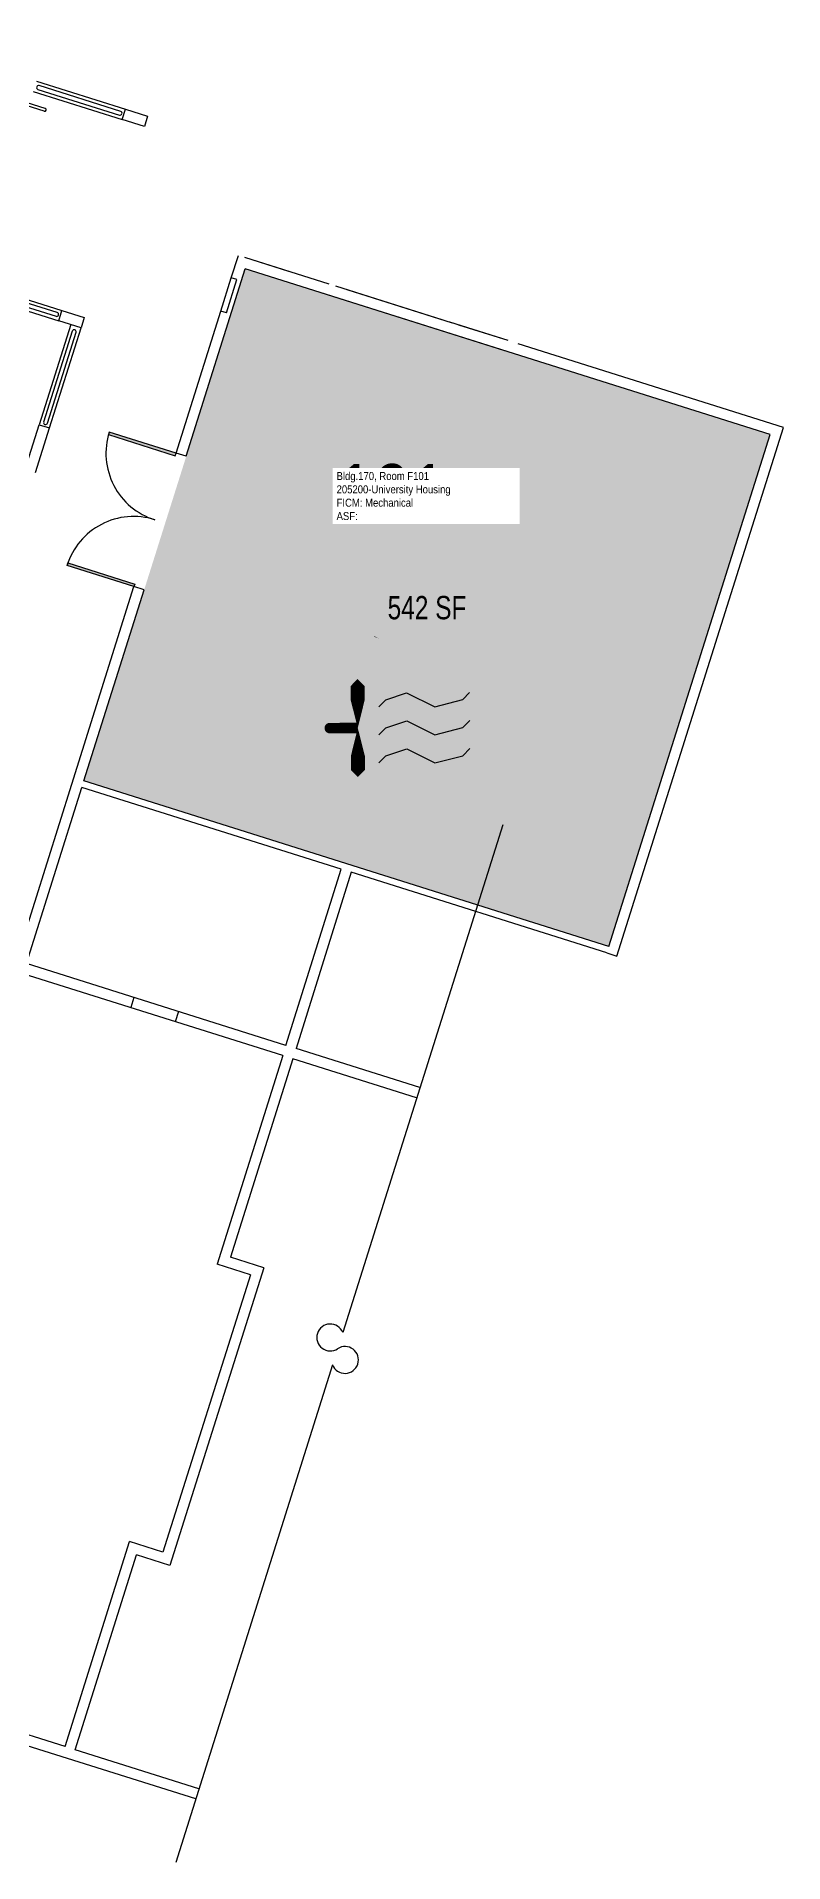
# Model space of a CAD drawing. Header units: inches. Extents: x -56 to 1071, y -144 to 3121.
# Drawn here: x 687 to 1071, y 2162 to 3101 of the extents above; entities that cross this region are included whole.
import ezdxf
from ezdxf.enums import TextEntityAlignment as Align

# ---------------------------------------------------------------- set-up
doc = ezdxf.new("R2010")
doc.units = ezdxf.units.IN
doc.header["$LTSCALE"] = 10
doc.header["$MEASUREMENT"] = 0
doc.layers.get('0').update_dxf_attribs({"linetype": 'CONTINUOUS'})
for name, color, linetype in [('A-DOOR', 2, 'CONTINUOUS'), ('A-FLOR', 3, 'CONTINUOUS'), ('A-IDEN-ICON', 4, 'CONTINUOUS'), ('A-IDEN-RNUM', 7, 'CONTINUOUS'), ('A-IDEN-SNUM', 4, 'CONTINUOUS'), ('A-IDEN-VNUM', 4, 'CONTINUOUS'), ('A-WALL', 5, 'CONTINUOUS'), ('AREA-TEXT', 3, 'CONTINUOUS'), ('Rooms-Category-Color', 7, 'CONTINUOUS'), ('Rooms-College-Color', 7, 'CONTINUOUS'), ('Rooms-Department-Color', 7, 'CONTINUOUS'), ('Rooms-Division-Color', 7, 'CONTINUOUS'), ('Rooms-Information', 7, 'CONTINUOUS')]:
    doc.layers.add(name, color=color, linetype=linetype)
doc.styles.add('CP_AREA', font='arial.ttf', dxfattribs={"height": 15})
doc.styles.add('CP_ROOMSNUMBER', font='arial.ttf', dxfattribs={"height": 1})
doc.styles.add('CP_ROOMVNUMBER', font='arial.ttf', dxfattribs={"width": 0.85, "height": 0.075})

# ---------------------------------------------------------------- blocks, each defined once
blk = doc.blocks.new('CPMECH')
for p, q in [((0.005, 0.025), (0.015, 0.035)), ((0.015, 0.035), (0.045, 0.045)), ((0.045, 0.045), (0.085, 0.025)), ((0.085, 0.025), (0.125, 0.035)), ((0.125, 0.035), (0.135, 0.045)), ((0.015, -0.005), (0.045, 0.005)), ((0.045, 0.005), (0.085, -0.015)), ((0.125, -0.005), (0.135, 0.005)), ((0.005, -0.015), (0.015, -0.005)), ((0.085, -0.015), (0.125, -0.005)), ((0.005, -0.055), (0.015, -0.045)), ((0.015, -0.045), (0.045, -0.035)), ((0.045, -0.035), (0.085, -0.055)), ((0.085, -0.055), (0.125, -0.045)), ((0.125, -0.045), (0.135, -0.035))]:
    blk.add_line(p, q)
for points in [[(-0.025, -0.005, 0, 0.02, 0), (-0.025, 0.035, 0.02, 0.02, 0), (-0.025, 0.055, 0.02, 0, 0), (-0.025, 0.065, 0, 0, 0)], [(-0.025, -0.005, 0, 0.02, 0), (-0.025, -0.045, 0.02, 0.02, 0), (-0.025, -0.065, 0.02, 0, 0), (-0.025, -0.075, 0, 0, 0)]]:
    blk.add_lwpolyline(points, format="xyseb")
at = {"const_width": 0.0075}
blk.add_lwpolyline([(-0.0682, -0.0069, 1), (-0.0618, -0.0031, 1)], format="xyb", close=True, dxfattribs=at)
at = {"const_width": 0.015}
blk.add_lwpolyline([(-0.025, -0.005), (-0.065, -0.005)], dxfattribs=at)

msp = doc.modelspace()

# ---------------------------------------------------------------- hatches: boundary and pattern name
at = {"layer": 'A-DOOR'}
for points in [[(724.67, 2897.78), (724.28, 2896.47), (758.62, 2885.64), (759.03, 2886.94)], [(702.97, 2829.18), (703.4, 2830.48), (737.79, 2819.64), (737.38, 2818.34)]]:
    msp.add_hatch(color=256, dxfattribs=at).paths.add_polyline_path(points)
at = {"layer": 'Rooms-Category-Color', "true_color": 0xadadad}
msp.add_hatch(color=253, dxfattribs=at).paths.add_polyline_path([(794.66, 2981.67), (1064.56, 2896.58), (981.58, 2633.35), (711.67, 2718.44)])
at = {"layer": 'Rooms-College-Color', "true_color": 0xadadad}
msp.add_hatch(color=253, dxfattribs=at).paths.add_polyline_path([(794.66, 2981.67), (1064.56, 2896.58), (981.58, 2633.35), (711.67, 2718.44)])
at = {"layer": 'Rooms-Department-Color', "true_color": 0xacacac}
msp.add_hatch(color=253, dxfattribs=at).paths.add_polyline_path([(794.66, 2981.67), (1064.56, 2896.58), (981.58, 2633.35), (711.67, 2718.44)])
at = {"layer": 'Rooms-Division-Color', "true_color": 0xadadad}
msp.add_hatch(color=253, dxfattribs=at).paths.add_polyline_path([(794.66, 2981.67), (1064.56, 2896.58), (981.58, 2633.35), (711.67, 2718.44)])

# ---------------------------------------------------------------- linework, layer by layer
at = {"layer": 'A-DOOR'}
for p, q in [((724.67, 2897.78), (724.28, 2896.47)), ((724.28, 2896.47), (758.62, 2885.64)), ((759.03, 2886.94), (724.67, 2897.78)), ((758.62, 2885.64), (759.03, 2886.94)), ((702.97, 2829.18), (703.4, 2830.48)), ((737.38, 2818.34), (702.97, 2829.18)), ((703.4, 2830.48), (737.79, 2819.64)), ((737.79, 2819.64), (737.38, 2818.34))]:
    msp.add_line(p, q, dxfattribs=at)
for centre, radius, start, end in [((758.79, 2886.88), 35.82, 162.29415, 252.63905), ((737.22, 2818.52), 35.87, 72.36426, 162.70916)]:
    msp.add_arc(centre, radius, start, end, dxfattribs=at)
at = {"layer": 'A-FLOR'}
for p, q in [((691.26, 3062.76), (573.95, 3099.75)), ((691.71, 3064.19), (574.4, 3101.18)), ((688.02, 3074.01), (729.95, 3060.79)), ((730.56, 3062.69), (688.62, 3075.92)), ((655.39, 2970.53), (697.33, 2957.31)), ((697.93, 2959.22), (655.99, 2972.44)), ((705.68, 2949.7), (690.94, 2902.96)), ((692.85, 2902.36), (707.59, 2949.1))]:
    msp.add_line(p, q, dxfattribs=at)
for centre, radius, start, end in [((688.32, 3074.96), 1, 72.5016, 252.5016), ((691.48, 3063.48), 0.75, 252.50165, 72.50165), ((730.25, 3061.74), 1, 252.5016, 72.5016), ((697.63, 2958.26), 1, 252.5016, 72.5016), ((706.63, 2949.39), 1, 342.5016, 162.5016), ((691.9, 2902.66), 1, 162.5016, 342.5016)]:
    msp.add_arc(centre, radius, start, end, dxfattribs=at)
at = {"layer": 'A-WALL'}
for p, q in [((685.56, 3072.95), (731.34, 3058.52)), ((687.21, 3078.19), (732.99, 3063.76)), ((731.34, 3058.52), (732.99, 3063.76)), ((732.99, 3063.76), (744.43, 3060.15)), ((742.78, 3054.91), (731.34, 3058.52)), ((744.43, 3060.15), (742.78, 3054.91)), ((787.46, 2977.12), (791.07, 2988.57)), ((817.12, 2980.36), (794.41, 2987.52)), ((837.8, 2973.83), (794.41, 2987.52)), ((764.29, 2885.33), (794.66, 2981.67)), ((782.05, 2959.96), (787.46, 2977.12)), ((790.32, 2976.22), (787.46, 2977.12)), ((1064.56, 2896.58), (794.66, 2981.67)), ((928.18, 2939.57), (794.66, 2981.67)), ((652.93, 2969.47), (698.71, 2955.04)), ((654.59, 2974.72), (700.37, 2960.28)), ((784.91, 2959.06), (790.32, 2976.22)), ((896.45, 2955.34), (841.14, 2972.78)), ((901.22, 2953.84), (846.98, 2970.94)), ((698.71, 2955.04), (700.37, 2960.28)), ((700.37, 2960.28), (711.81, 2956.67)), ((759.03, 2886.94), (782.05, 2959.96)), ((784.91, 2959.06), (782.05, 2959.96)), ((704.91, 2953.08), (688.67, 2901.58)), ((693.92, 2899.93), (710.16, 2951.43)), ((710.16, 2951.43), (698.71, 2955.04)), ((711.81, 2956.67), (710.16, 2951.43)), ((929.83, 2944.82), (899.79, 2954.29)), ((929.83, 2944.82), (904.56, 2952.79)), ((1071.46, 2900.17), (935.08, 2943.17)), ((681.46, 2878.69), (688.67, 2901.58)), ((688.67, 2901.58), (693.92, 2899.93)), ((686.7, 2877.04), (693.92, 2899.93)), ((981.58, 2633.35), (1064.56, 2896.58)), ((985.77, 2628.36), (1071.46, 2900.17)), ((764.29, 2885.33), (759.1, 2886.97)), ((705.37, 2716.76), (737.38, 2818.34)), ((742.62, 2816.68), (737.38, 2818.34)), ((711.67, 2718.44), (742.62, 2816.68)), ((648.92, 2537.7), (705.37, 2716.73)), ((682.06, 2624.5), (710.61, 2715.08)), ((843.9, 2673.08), (710.62, 2715.1)), ((981.58, 2633.35), (711.67, 2718.44)), ((927.07, 2695.88), (844.76, 2434.81)), ((815.58, 2582.4), (843.9, 2673.08)), ((849.15, 2671.43), (820.82, 2580.75)), ((980.52, 2630.01), (849.15, 2671.43)), ((980.52, 2630.01), (985.77, 2628.36)), ((815.58, 2582.4), (682.06, 2624.5)), ((813.92, 2577.16), (680.4, 2619.25)), ((737.37, 2607.06), (735.72, 2601.82)), ((760.26, 2599.84), (758.61, 2594.6)), ((813.92, 2577.16), (780.1, 2469.86)), ((819.17, 2575.51), (787, 2473.46)), ((882.79, 2555.45), (819.17, 2575.51)), ((884.45, 2560.69), (820.82, 2580.75)), ((797.26, 2464.45), (780.1, 2469.86)), ((804.16, 2468.04), (787, 2473.46)), ((797.26, 2464.45), (752.32, 2321.87)), ((804.16, 2468.04), (755.91, 2314.97)), ((839.49, 2418.11), (758.84, 2162.27)), ((701.92, 2221.9), (735.15, 2327.28)), ((707.17, 2220.24), (738.74, 2320.38)), ((752.32, 2321.87), (735.15, 2327.28)), ((755.91, 2314.97), (738.74, 2320.38)), ((701.92, 2221.9), (568.4, 2263.99)), ((769.14, 2194.94), (566.75, 2258.75)), ((770.79, 2200.18), (707.17, 2220.24))]:
    msp.add_line(p, q, dxfattribs=at)
for centre, start, end in [((838.33, 2432.24), 21.77534, 303.22797), ((845.91, 2420.67), 201.77534, 123.22797)]:
    msp.add_arc(centre, 6.92, start, end, dxfattribs=at)

# ---------------------------------------------------------------- block references
at = {"layer": 'A-IDEN-ICON', "xscale": 360.0000000025632, "yscale": 360.0000000025632, "zscale": 360.0000000025632, "rotation": 0.1959893751911952}
msp.add_blockref('CPMECH', (861.5, 2747.44), dxfattribs=at)

# ---------------------------------------------------------------- texts
at = {"layer": 'A-IDEN-RNUM', "style": 'CP_ROOMSNUMBER'}
msp.add_text('0101-00', height=0.36, rotation=342.46613, dxfattribs=at).set_placement((860.83, 2792.49))
at = {"layer": 'A-IDEN-SNUM', "style": 'CP_ROOMSNUMBER'}
msp.add_text('1700F10100', height=0.36, rotation=342.46613, dxfattribs=at).set_placement((860.83, 2792.49))
at = {"layer": 'A-IDEN-VNUM', "style": 'CP_ROOMVNUMBER', "width": 0.85}
msp.add_text('101', height=28.8, dxfattribs=at).set_placement((841.61, 2852.5))
at = {"layer": 'AREA-TEXT', "style": 'CP_AREA', "width": 0.75}
msp.add_text('542 SF', height=12, dxfattribs=at).set_placement((888.12, 2807.51), align=Align.MIDDLE_CENTER)

# ---------------------------------------------------------------- next in the draw order: texts
at = {"layer": 'Rooms-Information', "insert": (841.61, 2852.5), "char_height": 4.1143, "width": 92.16, "attachment_point": 7, "style": 'CP_ROOMVNUMBER', "bg_fill": 3, "box_fill_scale": 1.5, "bg_fill_color": 256, "bg_fill_true_color": 13158600, "bg_fill_transparency": 0}
msp.add_mtext('Bldg.170, Room F101^M^J205200-University Housing^M^JFICM: Mechanical^M^JASF: ', dxfattribs=at)

doc.saveas('drawing.dxf')
